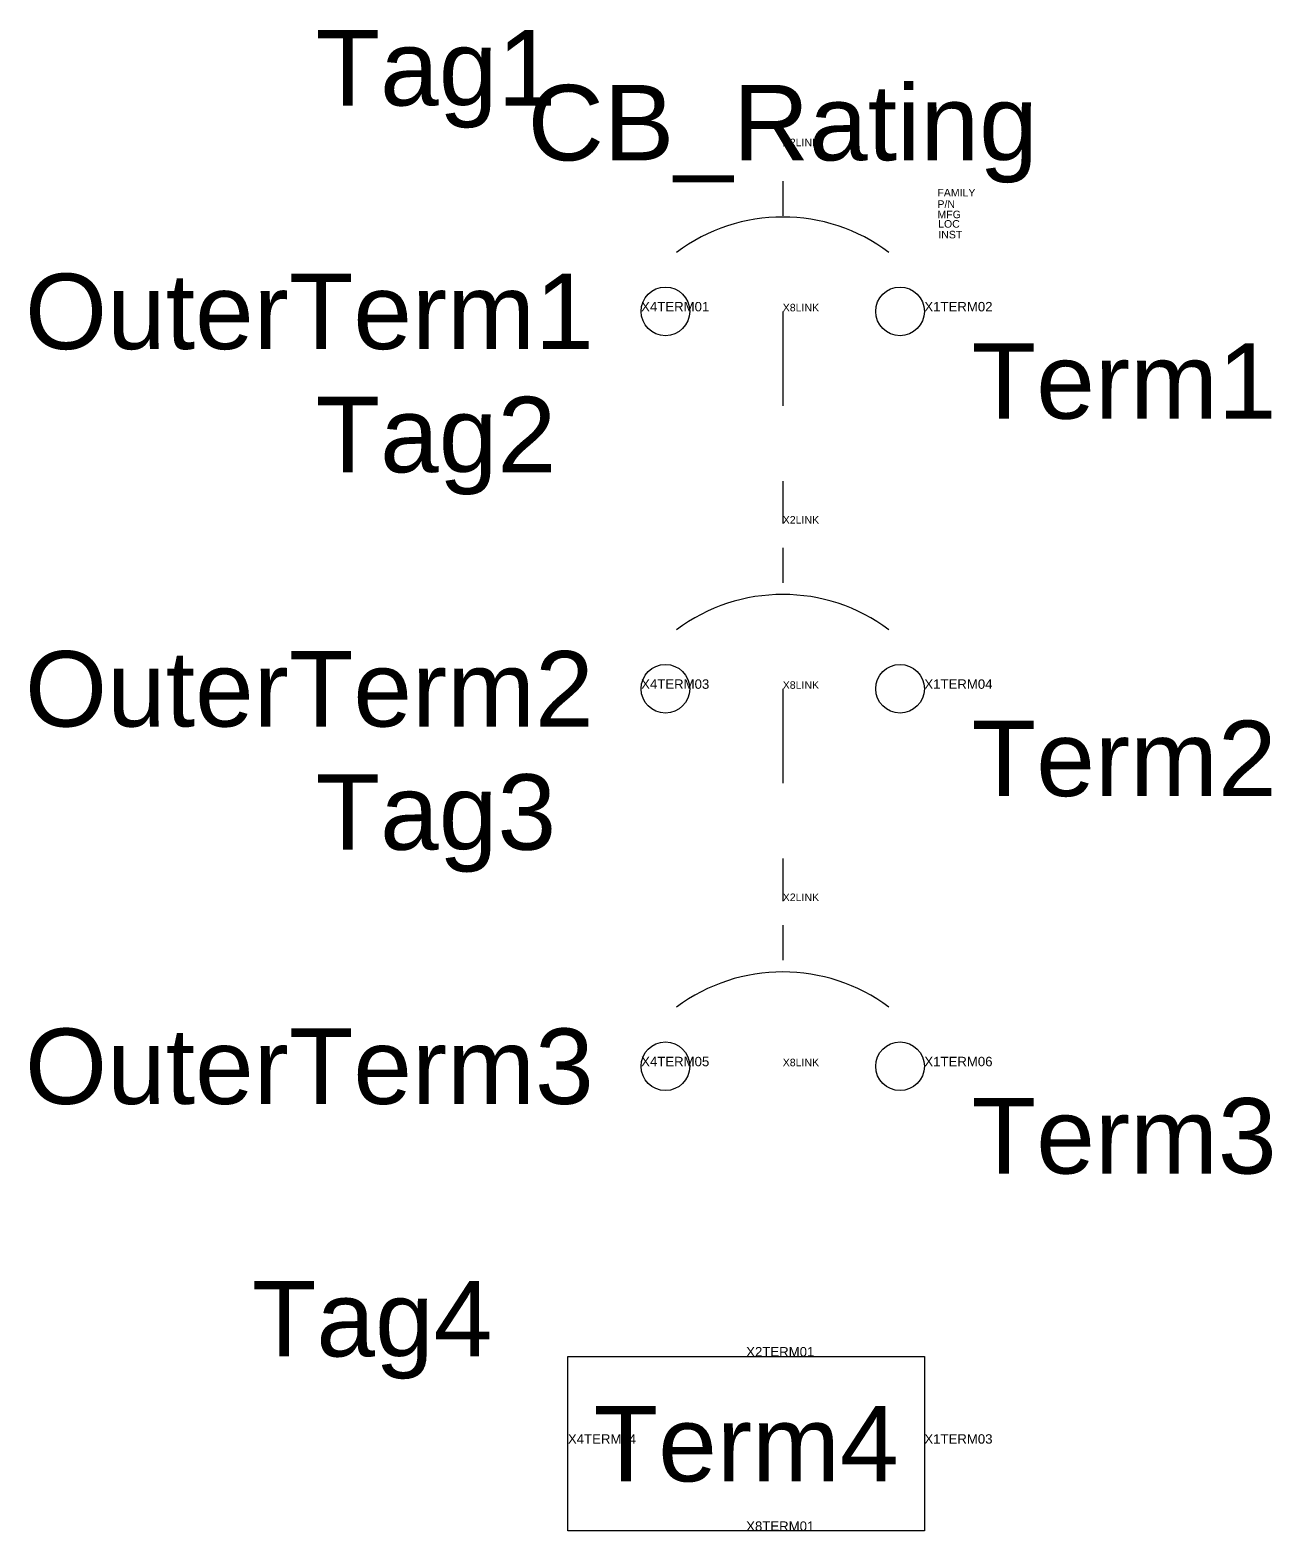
# Model space of a CAD drawing. Header units: inches. Extents: x -3.88 to 0.46, y -1.62 to 0.37.
# Drawn here: x -1.184 to 0.46, y -1.616 to 0.373 of the extents above; entities outside this region: 3.
import ezdxf
from ezdxf.enums import TextEntityAlignment as Align

# ---------------------------------------------------------------- set-up
doc = ezdxf.new("R2010")
doc.units = ezdxf.units.IN
doc.header["$MEASUREMENT"] = 0
doc.linetypes.add('HIDDEN2', pattern=[0.1875, 0.125, -0.0625])
doc.layers.add('BREAKER CONNECT', color=6, linetype='HIDDEN2')
doc.styles.add('INERCONNECT TABLES', font='arial.ttf', dxfattribs={"height": 0.1})
doc.styles.add('WD', font='arial.ttf', dxfattribs={"height": 1})

msp = doc.modelspace()

# ---------------------------------------------------------------- linework, layer by layer
msp.add_line((-0.1875, 0.1727), (-0.1875, 0.1265))
at = {"linetype": 'HIDDEN2'}
for p, q in [((-0.1875, -0.3132), (-0.1875, -0.3594)), ((-0.1875, -0.8132), (-0.1875, -0.8594))]:
    msp.add_line(p, q, dxfattribs=at)
msp.add_lwpolyline([(-0.4719, -1.3845), (0, -1.3845), (0, -1.6155), (-0.4719, -1.6155)], close=True)
for centre in [(-0.3428, 0), (-0.0322, 0), (-0.3428, -0.5), (-0.0322, -0.5), (-0.3428, -1), (-0.0322, -1)]:
    msp.add_circle(centre, 0.0322)
for centre in [(-0.1875, -0.1094), (-0.1875, -0.6094), (-0.1875, -1.1094)]:
    msp.add_arc(centre, 0.2344, 53.1301, 126.8699)
at = {"layer": 'BREAKER CONNECT'}
for p, q in [((-0.1875, 0), (-0.1875, -0.2812)), ((-0.1875, -0.5), (-0.1875, -0.7812))]:
    msp.add_line(p, q, dxfattribs=at)

# ---------------------------------------------------------------- texts
at = {"style": 'INERCONNECT TABLES', "flags": 8}
for tag, text, p in [('Tag1', 'CB', (-0.4875, 0.3227)), ('Desc1', '', (-3.5, 0)), ('Desc2', '', (-3.5, -0.15)), ('Tag2', '', (-0.4875, -0.1632)), ('Desc3', '', (-3.5, -0.3)), ('Tag3', '', (-0.4875, -0.6632))]:
    msp.add_attdef(tag, text=text, height=0.1, dxfattribs=at).set_placement(p, align=Align.MIDDLE_RIGHT)
msp.add_attdef('CB_Rating', text='', height=0.1, dxfattribs=at).set_placement((-0.1875, 0.2), align=Align.CENTER)
at = {"flags": 9}
for tag, p, s, height, style in [('X2LINK', (-0.1875, 0.2188), '', 0.01, 'WD'), ('FAMILY', (0.0172, 0.1523), 'CB', 0.01, 'WD'), ('P/N', (0.0173, 0.1371), '', 0.01, 'INERCONNECT TABLES'), ('MFG', (0.0173, 0.1234), '', 0.01, 'INERCONNECT TABLES'), ('LOC', (0.0182, 0.1109), '', 0.01, 'INERCONNECT TABLES'), ('INST', (0.0185, 0.0967), '', 0.01, 'INERCONNECT TABLES'), ('X4TERM01', (-0.375, 0), '', 0.0125, 'WD'), ('X8LINK', (-0.1875, 0), '', 0.01, 'WD'), ('X1TERM02', (0, 0), '', 0.0125, 'WD'), ('X2LINK', (-0.1875, -0.2812), '', 0.01, 'WD'), ('X4TERM03', (-0.375, -0.5), '', 0.0125, 'WD'), ('X8LINK', (-0.1875, -0.5), '', 0.01, 'WD'), ('X1TERM04', (0, -0.5), '', 0.0125, 'WD'), ('X2LINK', (-0.1875, -0.7812), '', 0.01, 'WD'), ('X4TERM05', (-0.375, -1), '', 0.0125, 'WD'), ('X8LINK', (-0.1875, -1), '', 0.01, 'WD'), ('X1TERM06', (0, -1), '', 0.0125, 'WD'), ('X2TERM01', (-0.2359, -1.3845), '', 0.0125, 'WD'), ('X4TERM04', (-0.4719, -1.5), '', 0.0125, 'WD'), ('X1TERM03', (0, -1.5), '', 0.0125, 'WD'), ('X8TERM01', (-0.2359, -1.6155), '', 0.0125, 'WD')]:
    msp.add_attdef(tag, p, s, height=height, dxfattribs=dict(at, style=style))
at = {"linetype": 'Continuous', "style": 'INERCONNECT TABLES', "flags": 8}
for tag, p in [('OuterTerm1', (-0.4378, 0)), ('OuterTerm2', (-0.4378, -0.5)), ('OuterTerm3', (-0.4378, -1)), ('Tag4', (-0.5719, -1.3345))]:
    msp.add_attdef(tag, text='', height=0.1, dxfattribs=at).set_placement(p, align=Align.MIDDLE_RIGHT)
for tag, p in [('Term1', (0.0628, -0.0422)), ('Term2', (0.0628, -0.5422)), ('Term3', (0.0628, -1.0422))]:
    msp.add_attdef(tag, text='', height=0.1, dxfattribs=at).set_placement(p, align=Align.TOP_LEFT)
msp.add_attdef('Term4', text='', height=0.1, dxfattribs=at).set_placement((-0.2359, -1.5), align=Align.MIDDLE_CENTER)

doc.saveas('drawing.dxf')
